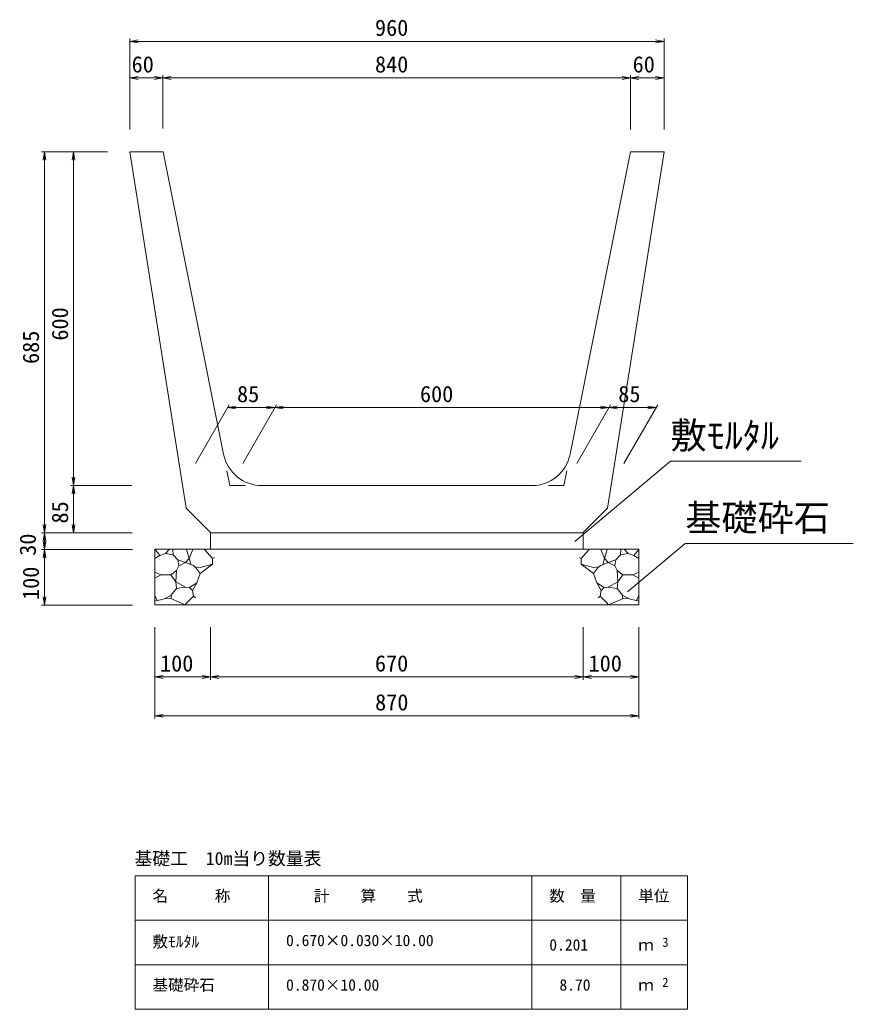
# Model space of a CAD drawing. Units: millimetres on the paper. Extents: x -5 to 836, y 0 to 594.
# Drawn here: x 340.1 to 415, y 377.3 to 466.2 of the extents above; entities that cross this region are included whole.
import ezdxf
from ezdxf.enums import TextEntityAlignment as Align

# ---------------------------------------------------------------- set-up
doc = ezdxf.new("R2010")
doc.units = ezdxf.units.MM
for name, color, linetype, lineweight in [('0_2', 7, 'Continuous', 18), ('D-STR-DIM（寸法）', 7, 'Continuous', 18), ('D-STR-HTXT（旗揚げ）', 4, 'Continuous', 18), ('D-STR-STRn（構造物）', 5, 'Continuous', 18), ('D-STR（構造物外形線）', 1, 'Continuous', 18)]:
    doc.layers.add(name, color=color, linetype=linetype, lineweight=lineweight)
doc.layers.add('D-STR-TXT（文字）', color=7, linetype='Continuous')
doc.styles.add('ＭＳ ゴシック', font='')
doc.styles.get('ＭＳ ゴシック').set_extended_font_data('MS Gothic')

msp = doc.modelspace()

# ---------------------------------------------------------------- linework, layer by layer
at = {"layer": '0_2'}
for p, q in [((349.991, 464.256), (350.741, 464.381)), ((350.741, 464.131), (349.991, 464.256)), ((397.241, 464.381), (397.991, 464.256)), ((397.991, 464.256), (397.241, 464.131)), ((349.991, 460.968), (350.741, 461.093)), ((350.741, 460.843), (349.991, 460.968)), ((352.222, 461.093), (352.972, 460.968)), ((352.972, 460.968), (352.222, 460.843)), ((352.972, 460.968), (353.722, 461.093)), ((353.722, 460.843), (352.972, 460.968)), ((394.241, 461.093), (394.991, 460.968)), ((394.991, 460.968), (394.241, 460.843)), ((394.991, 460.968), (395.741, 461.093)), ((395.741, 460.843), (394.991, 460.968)), ((397.241, 461.093), (397.991, 460.968)), ((397.991, 460.968), (397.241, 460.843)), ((342.203, 453.585), (342.328, 454.335)), ((342.328, 454.335), (342.453, 453.585)), ((344.817, 453.585), (344.942, 454.335)), ((344.942, 454.335), (345.067, 453.585)), ((358.788, 431.344), (359.538, 431.469)), ((359.538, 431.219), (358.788, 431.344)), ((362.288, 431.469), (363.038, 431.344)), ((363.038, 431.344), (362.288, 431.219)), ((363.038, 431.344), (363.788, 431.469)), ((363.788, 431.219), (363.038, 431.344)), ((392.288, 431.469), (393.038, 431.344)), ((393.038, 431.344), (392.288, 431.219)), ((393.038, 431.344), (393.788, 431.469)), ((393.788, 431.219), (393.038, 431.344)), ((396.538, 431.469), (397.288, 431.344)), ((397.288, 431.344), (396.538, 431.219)), ((344.942, 424.335), (344.817, 425.085)), ((345.067, 425.085), (344.942, 424.335)), ((344.817, 423.585), (344.942, 424.335)), ((344.942, 424.335), (345.067, 423.585)), ((342.328, 420.085), (342.203, 420.835)), ((342.453, 420.835), (342.328, 420.085)), ((344.942, 420.085), (344.817, 420.835)), ((345.067, 420.835), (344.942, 420.085)), ((342.203, 419.335), (342.328, 420.085)), ((342.328, 420.085), (342.453, 419.335)), ((342.328, 418.585), (342.203, 419.335)), ((342.453, 419.335), (342.328, 418.585)), ((342.203, 417.835), (342.328, 418.585)), ((342.328, 418.585), (342.453, 417.835)), ((342.328, 413.585), (342.203, 414.335)), ((342.453, 414.335), (342.328, 413.585)), ((352.241, 407.138), (352.991, 407.263)), ((356.491, 407.263), (357.241, 407.138)), ((357.241, 407.138), (357.991, 407.263)), ((389.991, 407.263), (390.741, 407.138)), ((390.741, 407.138), (391.491, 407.263)), ((394.991, 407.263), (395.741, 407.138)), ((352.991, 407.013), (352.241, 407.138)), ((357.241, 407.138), (356.491, 407.013)), ((357.991, 407.013), (357.241, 407.138)), ((390.741, 407.138), (389.991, 407.013)), ((391.491, 407.013), (390.741, 407.138)), ((395.741, 407.138), (394.991, 407.013)), ((352.241, 403.643), (352.991, 403.768)), ((394.991, 403.768), (395.741, 403.643)), ((352.991, 403.518), (352.241, 403.643)), ((395.741, 403.643), (394.991, 403.518))]:
    msp.add_line(p, q, dxfattribs=at)
at = {"layer": '0_2', "color": 9}
for p, q in [((349.991, 464.256), (350.091, 464.256)), ((397.991, 464.256), (397.891, 464.256)), ((349.991, 460.968), (350.091, 460.968)), ((352.972, 460.968), (352.872, 460.968)), ((352.972, 460.968), (353.072, 460.968)), ((394.991, 460.968), (394.891, 460.968)), ((394.991, 460.968), (395.091, 460.968)), ((397.991, 460.968), (397.891, 460.968)), ((342.328, 454.335), (342.328, 454.235)), ((344.942, 454.335), (344.942, 454.235)), ((358.788, 431.344), (358.888, 431.344)), ((363.038, 431.344), (362.938, 431.344)), ((363.038, 431.344), (363.138, 431.344)), ((393.038, 431.344), (392.938, 431.344)), ((393.038, 431.344), (393.138, 431.344)), ((397.288, 431.344), (397.188, 431.344)), ((344.942, 424.335), (344.942, 424.435)), ((344.942, 424.335), (344.942, 424.235)), ((342.328, 420.085), (342.328, 420.185)), ((342.328, 420.085), (342.328, 419.985)), ((344.942, 420.085), (344.942, 420.185)), ((342.328, 418.585), (342.328, 418.685)), ((342.328, 418.585), (342.328, 418.485)), ((342.328, 413.585), (342.328, 413.685)), ((352.241, 407.138), (352.341, 407.138)), ((357.241, 407.138), (357.141, 407.138)), ((357.241, 407.138), (357.341, 407.138)), ((390.741, 407.138), (390.641, 407.138)), ((390.741, 407.138), (390.841, 407.138)), ((395.741, 407.138), (395.641, 407.138)), ((352.241, 403.643), (352.341, 403.643)), ((395.741, 403.643), (395.641, 403.643))]:
    msp.add_line(p, q, dxfattribs=at)
at = {"layer": 'D-STR-DIM（寸法）'}
for p, q in [((349.991, 456.335), (349.991, 464.506)), ((350.091, 464.256), (397.891, 464.256)), ((397.991, 456.335), (397.991, 464.506)), ((349.991, 456.335), (349.991, 461.218)), ((350.091, 460.968), (352.872, 460.968)), ((352.972, 456.431), (352.972, 461.218)), ((352.972, 456.431), (352.972, 461.218)), ((353.072, 460.968), (394.891, 460.968)), ((394.991, 456.335), (394.991, 461.218)), ((394.991, 456.335), (394.991, 461.218)), ((395.091, 460.968), (397.891, 460.968)), ((397.991, 456.335), (397.991, 461.218)), ((347.991, 454.335), (342.078, 454.335)), ((347.991, 454.335), (344.692, 454.335)), ((342.328, 420.185), (342.328, 454.235)), ((344.942, 454.235), (344.942, 424.435)), ((355.896, 426.335), (358.932, 431.594)), ((362.938, 431.344), (358.888, 431.344)), ((360.146, 426.335), (363.182, 431.594)), ((360.146, 426.335), (363.182, 431.594)), ((363.138, 431.344), (392.938, 431.344)), ((390.146, 426.335), (393.182, 431.594)), ((390.146, 426.335), (393.182, 431.594)), ((393.138, 431.344), (397.188, 431.344)), ((394.396, 426.335), (397.432, 431.594)), ((350.177, 424.335), (344.692, 424.335)), ((350.177, 424.335), (344.692, 424.335)), ((344.942, 424.235), (344.942, 420.185)), ((350.211, 420.085), (342.078, 420.085)), ((350.211, 420.085), (342.078, 420.085)), ((342.328, 419.985), (342.328, 418.685)), ((350.211, 420.085), (344.692, 420.085)), ((350.241, 418.585), (342.078, 418.585)), ((350.241, 418.585), (342.078, 418.585)), ((342.328, 418.485), (342.328, 413.685)), ((350.241, 413.585), (342.078, 413.585)), ((352.241, 411.619), (352.241, 403.393)), ((352.241, 411.619), (352.241, 406.888)), ((357.241, 411.619), (357.241, 406.888)), ((357.241, 411.619), (357.241, 406.888)), ((390.741, 411.619), (390.741, 406.888)), ((390.741, 411.619), (390.741, 406.888)), ((395.741, 411.619), (395.741, 403.393)), ((395.741, 411.619), (395.741, 406.888)), ((357.141, 407.138), (352.341, 407.138)), ((357.341, 407.138), (390.641, 407.138)), ((390.841, 407.138), (395.641, 407.138)), ((352.341, 403.643), (395.641, 403.643))]:
    msp.add_line(p, q, dxfattribs=at)
at = {"layer": 'D-STR-HTXT（旗揚げ）'}
for p, q in [((389.985, 419.326), (398.571, 426.54)), ((410.301, 426.54), (398.571, 426.54)), ((394.719, 414.792), (399.898, 419.144)), ((414.989, 419.144), (399.898, 419.144)), ((350.467, 389.283), (400.106, 389.283)), ((350.467, 377.283), (350.467, 389.283)), ((362.467, 377.283), (362.467, 389.283)), ((386.106, 377.283), (386.106, 389.283)), ((394.106, 377.283), (394.106, 389.283)), ((394.106, 377.283), (394.106, 389.283)), ((400.106, 377.283), (400.106, 389.283)), ((350.467, 385.283), (400.106, 385.283)), ((350.467, 381.283), (400.106, 381.283)), ((350.467, 377.283), (400.106, 377.283))]:
    msp.add_line(p, q, dxfattribs=at)
at = {"layer": 'D-STR-STRn（構造物）'}
for p, q in [((357.241, 420.119), (357.241, 418.619)), ((390.741, 420.119), (390.741, 418.619)), ((352.241, 418.619), (395.741, 418.619)), ((352.241, 418.619), (352.241, 413.619)), ((352.701, 418.063), (352.241, 417.793)), ((352.701, 418.063), (352.263, 418.585)), ((353.207, 418.226), (352.701, 418.063)), ((353.207, 418.226), (353.538, 418.585)), ((353.905, 418.114), (353.207, 418.226)), ((353.905, 418.114), (353.879, 418.585)), ((354.326, 417.655), (353.905, 418.114)), ((355.088, 418.585), (355.341, 417.785)), ((355.341, 417.785), (355.653, 418.585)), ((356.713, 418.585), (357.433, 417.782)), ((391.27, 418.585), (390.55, 417.782)), ((392.641, 417.785), (392.329, 418.585)), ((392.895, 418.585), (392.641, 417.785)), ((393.657, 417.655), (394.078, 418.114)), ((394.078, 418.114), (394.103, 418.585)), ((394.078, 418.114), (394.776, 418.226)), ((394.776, 418.226), (394.444, 418.585)), ((394.776, 418.226), (395.282, 418.063)), ((395.282, 418.063), (395.719, 418.585)), ((395.282, 418.063), (395.741, 417.793)), ((395.741, 418.619), (395.741, 413.619)), ((354.199, 416.711), (354.403, 417.119)), ((354.403, 417.119), (354.326, 417.655)), ((354.994, 417.425), (354.326, 417.655)), ((354.403, 417.119), (354.994, 417.425)), ((355.341, 417.785), (354.994, 417.425)), ((354.994, 417.425), (355.708, 417.161)), ((355.341, 417.785), (355.476, 417.246)), ((355.708, 417.161), (355.973, 416.909)), ((355.841, 417.035), (356.326, 416.988)), ((356.326, 416.988), (357.433, 417.272)), ((356.33, 416.434), (357.433, 417.272)), ((357.433, 417.782), (357.622, 417.877)), ((357.433, 417.782), (357.433, 417.272)), ((357.433, 417.272), (357.455, 417.267)), ((390.55, 417.782), (390.361, 417.877)), ((390.55, 417.272), (390.528, 417.267)), ((390.55, 417.782), (390.55, 417.272)), ((391.657, 416.988), (390.55, 417.272)), ((391.652, 416.434), (390.55, 417.272)), ((392.142, 417.035), (391.657, 416.988)), ((392.274, 417.161), (392.01, 416.909)), ((392.988, 417.425), (392.274, 417.161)), ((392.641, 417.785), (392.506, 417.246)), ((392.641, 417.785), (392.988, 417.425)), ((392.988, 417.425), (393.657, 417.655)), ((393.58, 417.119), (392.988, 417.425)), ((393.58, 417.119), (393.657, 417.655)), ((393.783, 416.711), (393.58, 417.119)), ((352.801, 416.323), (352.241, 416.559)), ((352.241, 416.005), (352.801, 416.323)), ((352.801, 416.323), (353.681, 416.309)), ((353.681, 416.309), (354.199, 416.711)), ((354.138, 415.674), (353.681, 416.309)), ((354.138, 415.674), (354.199, 416.711)), ((355.973, 416.909), (356.33, 416.434)), ((356.33, 416.434), (356.016, 415.594)), ((392.01, 416.909), (391.652, 416.434)), ((391.652, 416.434), (391.967, 415.594)), ((393.845, 415.674), (393.783, 416.711)), ((394.301, 416.309), (393.783, 416.711)), ((393.845, 415.674), (394.301, 416.309)), ((395.181, 416.323), (394.301, 416.309)), ((395.181, 416.323), (395.741, 416.559)), ((395.741, 416.005), (395.181, 416.323)), ((354.193, 415.09), (354.138, 415.674)), ((354.138, 415.674), (354.996, 415.21)), ((356.016, 415.594), (355.359, 415.183)), ((355.632, 414.902), (356.016, 415.594)), ((392.351, 414.902), (391.967, 415.594)), ((391.967, 415.594), (392.624, 415.183)), ((393.845, 415.674), (392.986, 415.21)), ((393.79, 415.09), (393.845, 415.674)), ((352.465, 414.004), (352.241, 414.469)), ((353.128, 414.164), (353.718, 414.487)), ((353.718, 414.487), (354.193, 415.09)), ((353.718, 414.487), (353.729, 414.187)), ((354.996, 415.21), (354.193, 415.09)), ((354.948, 413.624), (355.735, 414.41)), ((355.359, 415.183), (354.996, 415.21)), ((355.359, 415.183), (355.632, 414.902)), ((355.735, 414.41), (355.632, 414.902)), ((355.735, 414.41), (355.903, 414.253)), ((392.248, 414.41), (392.079, 414.253)), ((392.248, 414.41), (392.351, 414.902)), ((393.035, 413.624), (392.248, 414.41)), ((392.624, 415.183), (392.351, 414.902)), ((392.624, 415.183), (392.986, 415.21)), ((392.986, 415.21), (393.79, 415.09)), ((394.265, 414.487), (393.79, 415.09)), ((394.265, 414.487), (394.254, 414.187)), ((394.854, 414.164), (394.265, 414.487)), ((395.518, 414.004), (395.741, 414.469)), ((353.128, 414.164), (352.241, 413.949)), ((352.241, 413.619), (395.741, 413.619)), ((353.671, 414.184), (353.128, 414.164)), ((355.038, 413.585), (353.671, 414.184)), ((392.945, 413.585), (394.311, 414.184)), ((394.311, 414.184), (394.854, 414.164)), ((394.854, 414.164), (395.741, 413.949))]:
    msp.add_line(p, q, dxfattribs=at)
at = {"layer": 'D-STR（構造物外形線）'}
for p, q in [((349.991, 454.335), (355.064, 422.296)), ((349.991, 454.335), (352.991, 454.335)), ((352.991, 454.335), (358.429, 427.149)), ((389.554, 427.149), (394.991, 454.335)), ((397.991, 454.335), (392.918, 422.296)), ((394.991, 454.335), (397.991, 454.335)), ((358.724, 425.671), (358.991, 424.335)), ((388.991, 424.335), (389.258, 425.671)), ((358.991, 424.335), (360.353, 424.335)), ((361.861, 424.335), (386.122, 424.335)), ((387.629, 424.335), (388.991, 424.335)), ((357.241, 420.119), (355.064, 422.296)), ((390.741, 420.119), (392.918, 422.296)), ((357.241, 420.085), (390.741, 420.085))]:
    msp.add_line(p, q, dxfattribs=at)
for centre, start, end in [((361.861, 427.835), 191.30993, 270), ((386.122, 427.835), 270, 348.69007)]:
    msp.add_arc(centre, 3.5, start, end, dxfattribs=at)

# ---------------------------------------------------------------- texts
at = {"layer": 'D-STR-STRn（構造物）', "color": 7, "style": 'ＭＳ ゴシック'}
for s, p in [('960', (372.027, 464.306)), ('60', (350.162, 461.018)), ('840', (372.027, 461.018)), ('60', (395.172, 461.018)), ('85', (359.634, 431.394)), ('600', (376.068, 431.394)), ('85', (393.884, 431.394)), ('100', (352.716, 407.188)), ('670', (372.022, 407.188)), ('100', (391.216, 407.188)), ('870', (372.037, 403.693))]:
    msp.add_text(s, height=1.466, dxfattribs=at).set_placement(p, align=Align.BOTTOM_LEFT)
for s, p in [('600', (344.892, 437.365)), ('685', (342.278, 435.266)), ('85', (344.892, 420.931)), ('30', (342.003, 418.03)), ('100', (342.278, 414.06))]:
    msp.add_text(s, height=1.466, rotation=90, dxfattribs=at).set_placement(p, align=Align.BOTTOM_LEFT)
at = {"layer": 'D-STR-TXT（文字）', "style": 'ＭＳ ゴシック'}
for s, height, p in [('敷ﾓﾙﾀﾙ', 2.383, (398.571, 426.94)), ('基礎砕石', 2.383, (399.898, 419.544)), ('基礎工\u300010m当り数量表', 1.173, (350.423, 389.893)), ('名\u3000\u3000\u3000称', 1.026, (352.036, 386.644)), ('計\u3000\u3000算\u3000\u3000式', 1.026, (366.532, 386.644)), ('数\u3000量', 1.026, (387.675, 386.644)), ('単位', 1.026, (395.675, 386.644)), ('敷ﾓﾙﾀﾙ', 1.026, (352.036, 382.538)), ('0.670×0.030×10.00', 1.026, (364.036, 382.644)), ('0.201', 1.026, (387.686, 382.244)), ('ｍ', 1.026, (395.675, 382.244)), ('3', 0.821, (397.836, 382.646)), ('基礎砕石', 1.026, (352.036, 378.644)), ('0.870×10.00', 1.026, (364.036, 378.644)), ('8.70', 1.026, (388.595, 378.644)), ('ｍ', 1.026, (395.675, 378.644)), ('2', 0.821, (397.836, 379.046))]:
    msp.add_text(s, height=height, dxfattribs=at).set_placement(p, align=Align.BOTTOM_LEFT)

doc.saveas('drawing.dxf')
